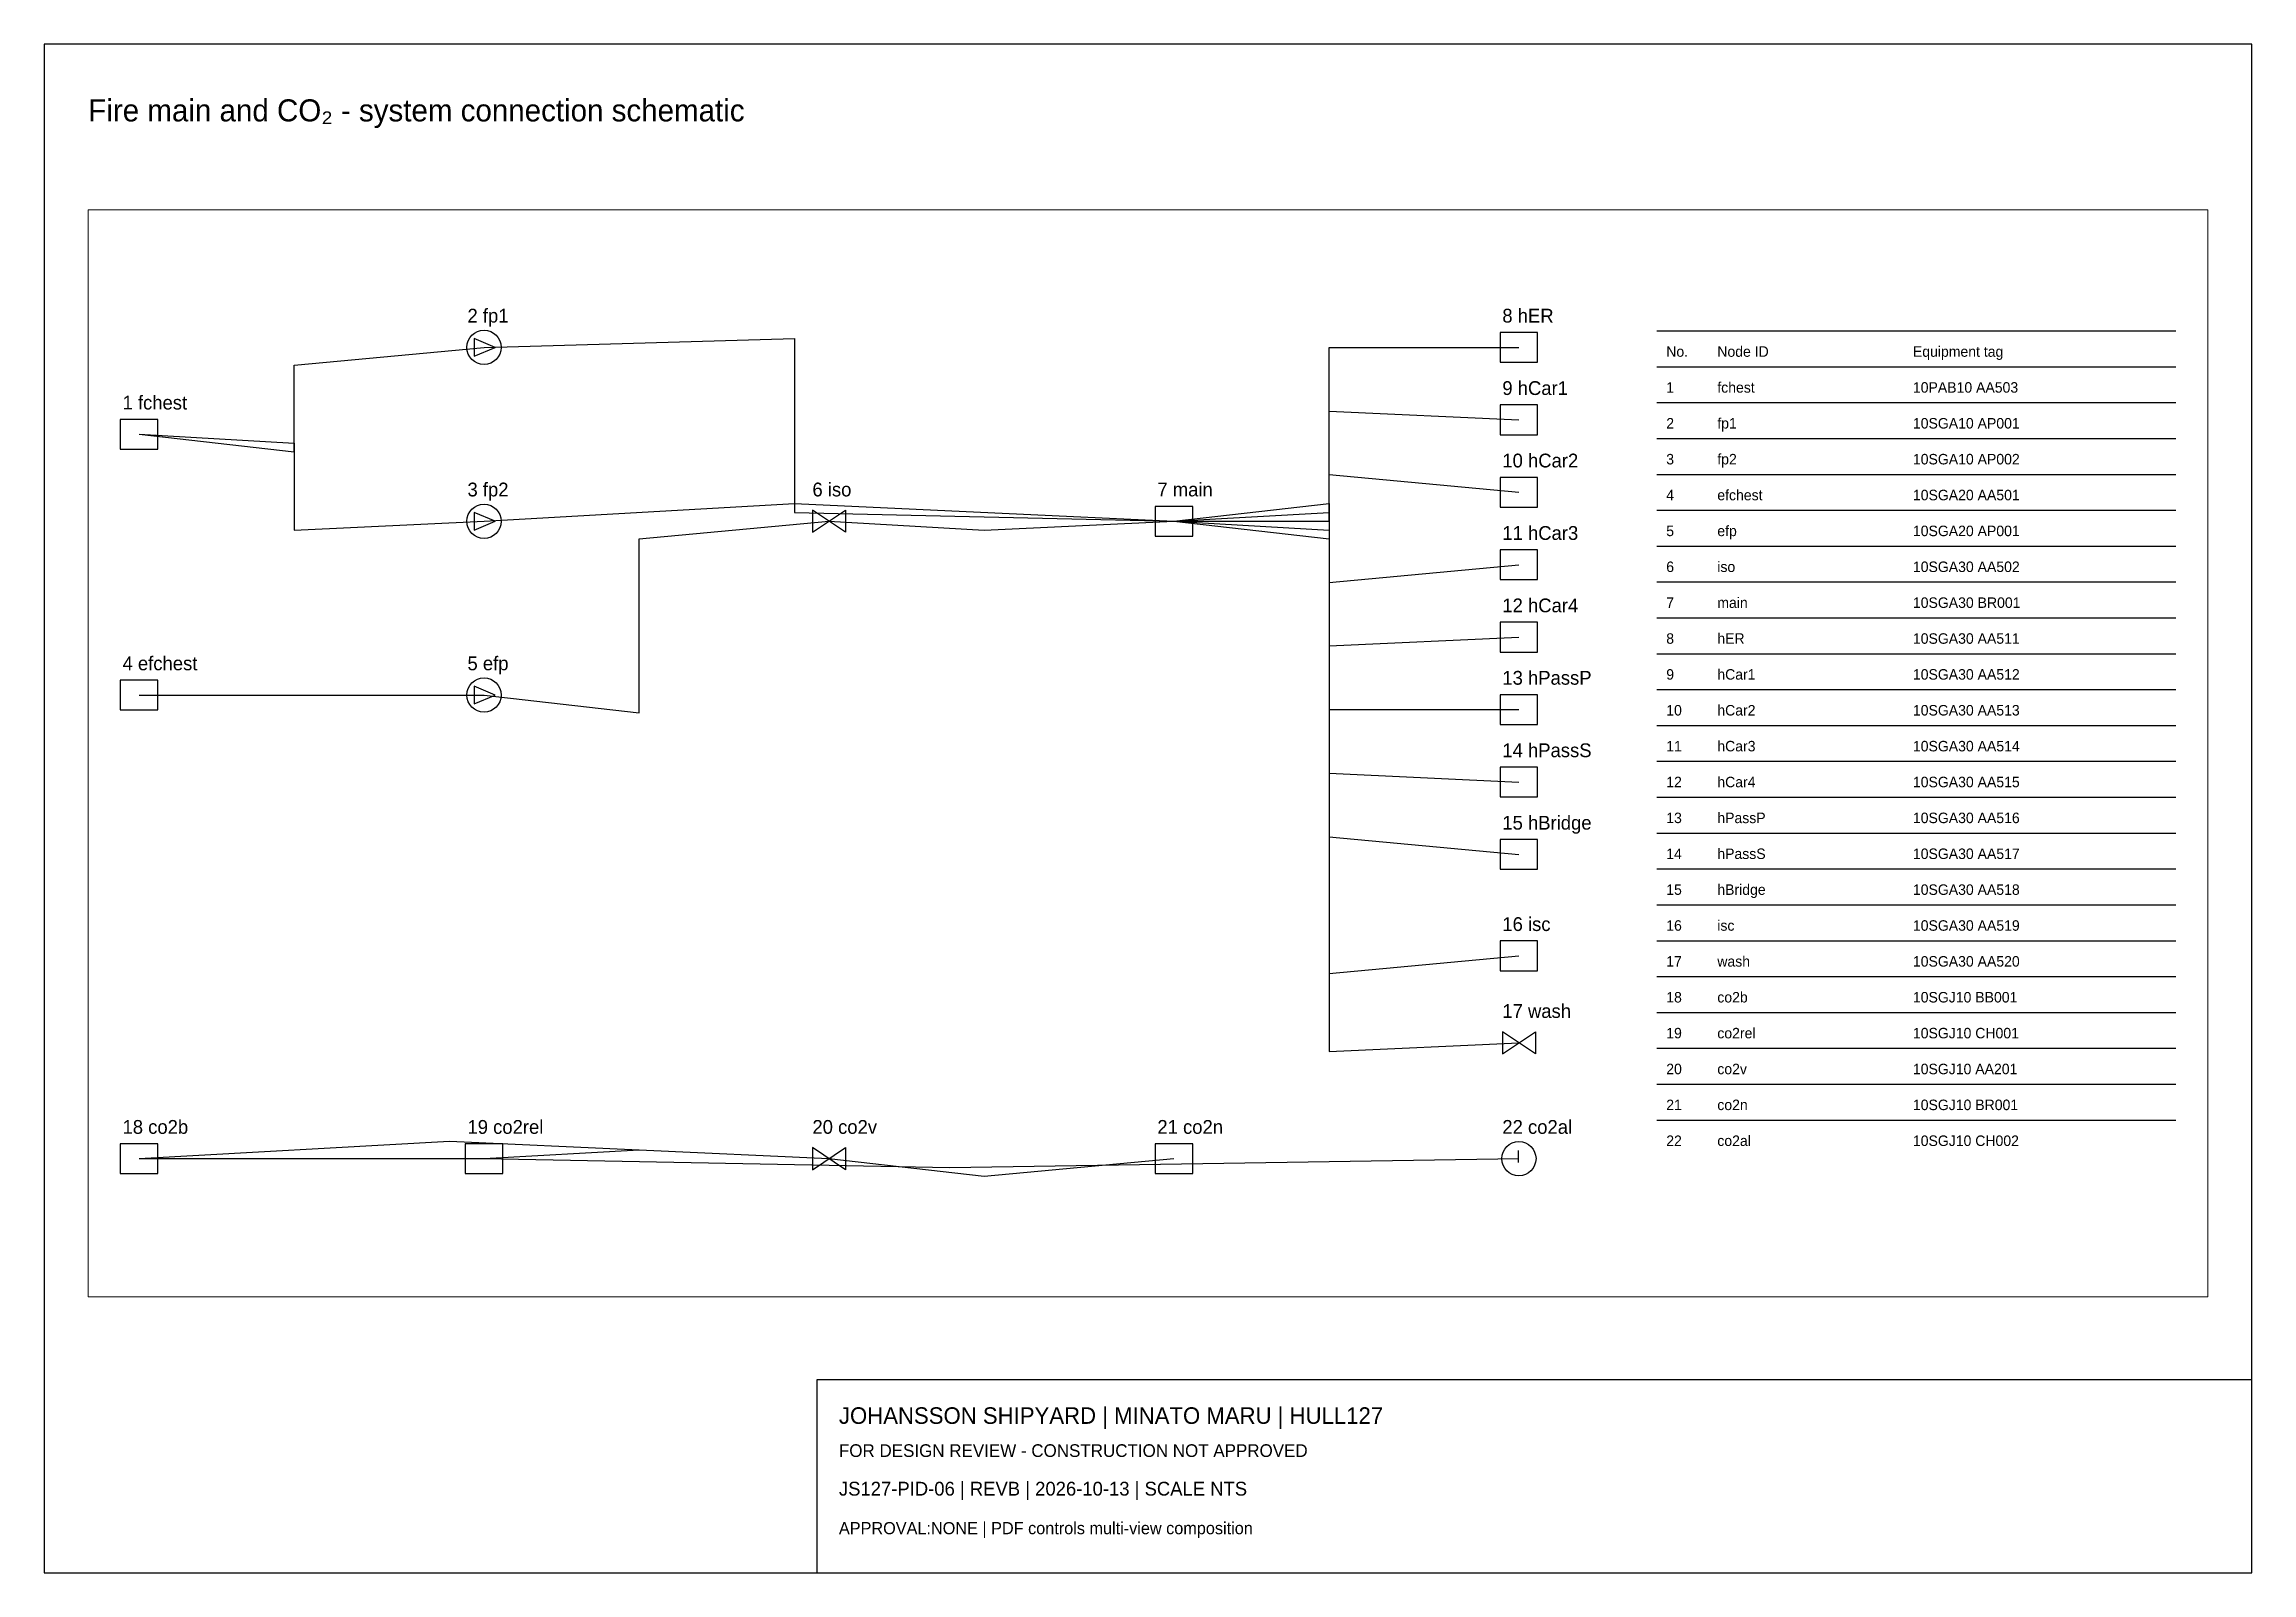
# Paper-space layout 'Layout1' of a CAD drawing. Header units: millimetres. Extents: x 10 to 410, y 10 to 287.
# The model-space entities are those that its viewports show. They can reach past a viewport. Long polylines and large blocks are cut down to what shows.
import ezdxf

# ---------------------------------------------------------------- set-up
doc = ezdxf.new("R2010")
doc.units = ezdxf.units.MM
for name, color, linetype in [('ANNOTATION', 7, 'Continuous'), ('EQUIPMENT', 3, 'Continuous'), ('GEOMETRY', 7, 'Continuous'), ('PIPING', 4, 'Continuous')]:
    doc.layers.add(name, color=color, linetype=linetype)

msp = doc.modelspace()

# ---------------------------------------------------------------- linework, layer by layer
at = {"layer": 'EQUIPMENT'}
for points in [[(94.7, 245.4), (98.5, 247), (94.7, 248.6)], [(280.6, 244.3), (287.4, 244.3), (287.4, 249.7), (280.6, 249.7)], [(280.6, 231.18), (287.4, 231.18), (287.4, 236.57), (280.6, 236.57)], [(30.6, 228.55), (37.4, 228.55), (37.4, 233.95), (30.6, 233.95)], [(280.6, 218.05), (287.4, 218.05), (287.4, 223.45), (280.6, 223.45)], [(94.7, 213.9), (98.5, 215.5), (94.7, 217.1)], [(156, 213.5), (162, 217.5), (162, 213.5), (156, 217.5)], [(218.1, 212.8), (224.9, 212.8), (224.9, 218.2), (218.1, 218.2)], [(280.6, 204.93), (287.4, 204.93), (287.4, 210.32), (280.6, 210.32)], [(280.6, 191.8), (287.4, 191.8), (287.4, 197.2), (280.6, 197.2)], [(30.6, 181.3), (37.4, 181.3), (37.4, 186.7), (30.6, 186.7)], [(94.7, 182.4), (98.5, 184), (94.7, 185.6)], [(280.6, 178.68), (287.4, 178.68), (287.4, 184.07), (280.6, 184.07)], [(280.6, 165.55), (287.4, 165.55), (287.4, 170.95), (280.6, 170.95)], [(280.6, 152.43), (287.4, 152.43), (287.4, 157.82), (280.6, 157.82)], [(280.6, 134.05), (287.4, 134.05), (287.4, 139.45), (280.6, 139.45)], [(281, 119), (287, 123), (287, 119), (281, 123)], [(30.6, 97.3), (37.4, 97.3), (37.4, 102.7), (30.6, 102.7)], [(93.1, 97.3), (99.9, 97.3), (99.9, 102.7), (93.1, 102.7)], [(156, 98), (162, 102), (162, 98), (156, 102)], [(218.1, 97.3), (224.9, 97.3), (224.9, 102.7), (218.1, 102.7)]]:
    msp.add_lwpolyline(points, close=True, dxfattribs=at)
for centre in [(96.5, 247), (96.5, 215.5), (96.5, 184), (284, 100)]:
    msp.add_circle(centre, 3.1, dxfattribs=at)
at = {"layer": 'GEOMETRY'}
for p, q in [((309, 250), (403, 250)), ((309, 243.5), (403, 243.5)), ((309, 237), (403, 237)), ((309, 230.5), (403, 230.5)), ((309, 224), (403, 224)), ((309, 217.5), (403, 217.5)), ((309, 211), (403, 211)), ((309, 204.5), (403, 204.5)), ((309, 198), (403, 198)), ((309, 191.5), (403, 191.5)), ((309, 185), (403, 185)), ((309, 178.5), (403, 178.5)), ((309, 172), (403, 172)), ((309, 165.5), (403, 165.5)), ((309, 159), (403, 159)), ((309, 152.5), (403, 152.5)), ((309, 146), (403, 146)), ((309, 139.5), (403, 139.5)), ((309, 133), (403, 133)), ((309, 126.5), (403, 126.5)), ((309, 120), (403, 120)), ((309, 113.5), (403, 113.5)), ((309, 107), (403, 107))]:
    msp.add_line(p, q, dxfattribs=at)
at = {"layer": 'PIPING'}
for points in [[(96.5, 247), (152.75, 248.6), (152.75, 217.1), (221.5, 215.5)], [(34, 231.25), (62.12, 228.05), (62.12, 243.8), (96.5, 247)], [(221.5, 215.5), (249.62, 215.5), (249.62, 247), (284, 247)], [(221.5, 215.5), (249.62, 217.1), (249.62, 235.47), (284, 233.88)], [(34, 231.25), (62.12, 229.65), (62.12, 213.9), (96.5, 215.5)], [(221.5, 215.5), (249.62, 218.7), (249.62, 223.95), (284, 220.75)], [(96.5, 215.5), (152.75, 218.7), (152.75, 218.7), (221.5, 215.5)], [(221.5, 215.5), (249.62, 218.7), (249.62, 158.32), (284, 155.12)], [(221.5, 215.5), (249.62, 217.1), (249.62, 169.85), (284, 168.25)], [(96.5, 184), (124.62, 180.8), (124.62, 212.3), (159, 215.5)], [(159, 215.5), (187.12, 213.9), (187.12, 213.9), (221.5, 215.5)], [(221.5, 215.5), (249.62, 212.3), (249.62, 204.43), (284, 207.62)], [(221.5, 215.5), (249.62, 213.9), (249.62, 192.9), (284, 194.5)], [(221.5, 215.5), (249.62, 215.5), (249.62, 181.38), (284, 181.38)], [(221.5, 215.5), (249.62, 212.3), (249.62, 133.55), (284, 136.75)], [(221.5, 215.5), (249.62, 213.9), (249.62, 119.4), (284, 121)], [(34, 184), (62.12, 184), (62.12, 184), (96.5, 184)], [(34, 100), (90.25, 103.2), (90.25, 103.2), (159, 100)], [(34, 100), (62.12, 100), (62.12, 100), (96.5, 100)], [(96.5, 100), (124.62, 101.6), (124.62, 101.6), (159, 100)], [(96.5, 100), (180.88, 98.4), (180.88, 98.4), (284, 100)], [(159, 100), (187.12, 96.8), (187.12, 96.8), (221.5, 100)]]:
    msp.add_lwpolyline(points, dxfattribs=at)

# ---------------------------------------------------------------- texts
at = {"layer": 'ANNOTATION'}
for s, height, p in [('2 fp1', 2.5, (93.5, 251.5)), ('8 hER', 2.5, (281, 251.5)), ('No.', 1.9, (310.7, 245.3)), ('Node ID', 1.9, (319.95, 245.3)), ('Equipment tag', 1.9, (355.39, 245.3)), ('9 hCar1', 2.5, (281, 238.38)), ('1', 1.9, (310.7, 238.8)), ('fchest', 1.9, (319.95, 238.8)), ('10PAB10 AA503', 1.9, (355.39, 238.8)), ('1 fchest', 2.5, (31, 235.75)), ('2', 1.9, (310.7, 232.3)), ('fp1', 1.9, (319.95, 232.3)), ('10SGA10 AP001', 1.9, (355.39, 232.3)), ('10 hCar2', 2.5, (281, 225.25)), ('3', 1.9, (310.7, 225.8)), ('fp2', 1.9, (319.95, 225.8)), ('10SGA10 AP002', 1.9, (355.39, 225.8)), ('3 fp2', 2.5, (93.5, 220)), ('6 iso', 2.5, (156, 220)), ('7 main', 2.5, (218.5, 220)), ('4', 1.9, (310.7, 219.3)), ('efchest', 1.9, (319.95, 219.3)), ('10SGA20 AA501', 1.9, (355.39, 219.3)), ('11 hCar3', 2.5, (281, 212.12)), ('5', 1.9, (310.7, 212.8)), ('efp', 1.9, (319.95, 212.8)), ('10SGA20 AP001', 1.9, (355.39, 212.8)), ('6', 1.9, (310.7, 206.3)), ('iso', 1.9, (319.95, 206.3)), ('10SGA30 AA502', 1.9, (355.39, 206.3)), ('12 hCar4', 2.5, (281, 199)), ('7', 1.9, (310.7, 199.8)), ('main', 1.9, (319.95, 199.8)), ('10SGA30 BR001', 1.9, (355.39, 199.8)), ('8', 1.9, (310.7, 193.3)), ('hER', 1.9, (319.95, 193.3)), ('10SGA30 AA511', 1.9, (355.39, 193.3)), ('4 efchest', 2.5, (31, 188.5)), ('5 efp', 2.5, (93.5, 188.5)), ('13 hPassP', 2.5, (281, 185.88)), ('9', 1.9, (310.7, 186.8)), ('hCar1', 1.9, (319.95, 186.8)), ('10SGA30 AA512', 1.9, (355.39, 186.8)), ('10', 1.9, (310.7, 180.3)), ('hCar2', 1.9, (319.95, 180.3)), ('10SGA30 AA513', 1.9, (355.39, 180.3)), ('14 hPassS', 2.5, (281, 172.75)), ('11', 1.9, (310.7, 173.8)), ('hCar3', 1.9, (319.95, 173.8)), ('10SGA30 AA514', 1.9, (355.39, 173.8)), ('12', 1.9, (310.7, 167.3)), ('hCar4', 1.9, (319.95, 167.3)), ('10SGA30 AA515', 1.9, (355.39, 167.3)), ('15 hBridge', 2.5, (281, 159.62)), ('13', 1.9, (310.7, 160.8)), ('hPassP', 1.9, (319.95, 160.8)), ('10SGA30 AA516', 1.9, (355.39, 160.8)), ('14', 1.9, (310.7, 154.3)), ('hPassS', 1.9, (319.95, 154.3)), ('10SGA30 AA517', 1.9, (355.39, 154.3)), ('15', 1.9, (310.7, 147.8)), ('hBridge', 1.9, (319.95, 147.8)), ('10SGA30 AA518', 1.9, (355.39, 147.8)), ('16 isc', 2.5, (281, 141.25)), ('16', 1.9, (310.7, 141.3)), ('isc', 1.9, (319.95, 141.3)), ('10SGA30 AA519', 1.9, (355.39, 141.3)), ('17', 1.9, (310.7, 134.8)), ('wash', 1.9, (319.95, 134.8)), ('10SGA30 AA520', 1.9, (355.39, 134.8)), ('17 wash', 2.5, (281, 125.5)), ('18', 1.9, (310.7, 128.3)), ('co2b', 1.9, (319.95, 128.3)), ('10SGJ10 BB001', 1.9, (355.39, 128.3)), ('19', 1.9, (310.7, 121.8)), ('co2rel', 1.9, (319.95, 121.8)), ('10SGJ10 CH001', 1.9, (355.39, 121.8)), ('20', 1.9, (310.7, 115.3)), ('co2v', 1.9, (319.95, 115.3)), ('10SGJ10 AA201', 1.9, (355.39, 115.3)), ('21', 1.9, (310.7, 108.8)), ('co2n', 1.9, (319.95, 108.8)), ('10SGJ10 BR001', 1.9, (355.39, 108.8)), ('18 co2b', 2.5, (31, 104.5)), ('19 co2rel', 2.5, (93.5, 104.5)), ('20 co2v', 2.5, (156, 104.5)), ('21 co2n', 2.5, (218.5, 104.5)), ('22 co2al', 2.5, (281, 104.5)), ('22', 1.9, (310.7, 102.3)), ('co2al', 1.9, (319.95, 102.3)), ('10SGJ10 CH002', 1.9, (355.39, 102.3)), ('I', 2.2, (283.5, 99.3))]:
    msp.add_text(s, height=height, dxfattribs=at).set_placement(p)

psp = doc.layouts.get("Layout1")

# ---------------------------------------------------------------- linework, layer by layer
for points in [[(10, 10), (410, 10), (410, 287), (10, 287)], [(150, 10), (410, 10), (410, 45), (150, 45)]]:
    psp.add_lwpolyline(points, close=True)

# ---------------------------------------------------------------- texts
for s, height, p in [('Fire main and CO₂ - system connection schematic', 4, (18, 273)), ('JOHANSSON SHIPYARD | MINATO MARU | HULL127', 3, (154, 37)), ('FOR DESIGN REVIEW - CONSTRUCTION NOT APPROVED', 2.3, (154, 31)), ('JS127-PID-06 | REVB | 2026-10-13 | SCALE NTS', 2.5, (154, 24)), ('APPROVAL:NONE | PDF controls multi-view composition', 2.2, (154, 17))]:
    psp.add_text(s, height=height).set_placement(p)

# ---------------------------------------------------------------- viewports
at = {"layer": 'VIEWPORTS'}
psp.add_viewport(center=(210, 158.5), size=(384, 197), view_center_point=(216.8, 173.45), view_height=197, dxfattribs=at)

doc.saveas('drawing.dxf')
